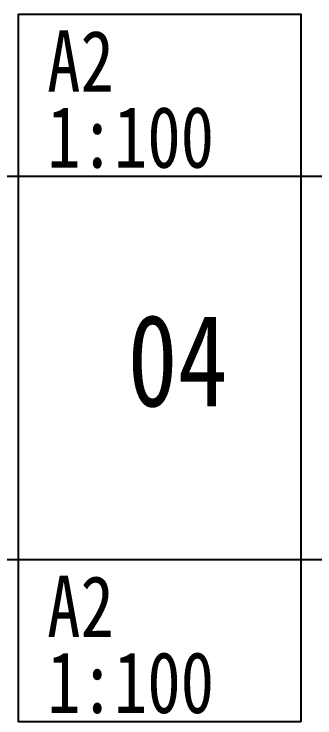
# Model space of a CAD drawing. Extents: x 169490 to 7584583, y -2399407 to 1374371.
# Drawn here: x 3722492 to 3755513, y 703696 to 780890 of the extents above; entities that cross this region are included whole.
import ezdxf

# ---------------------------------------------------------------- set-up
doc = ezdxf.new("R2010")
doc.units = 0
doc.header["$LTSCALE"] = 100
doc.layers.add('TEXT', color=7, linetype='CONTINUOUS')
doc.layers.add('图框', color=140, linetype='CONTINUOUS')
doc.styles.add('黑体', font='simhei.ttf', dxfattribs={"width": 0.7})

msp = doc.modelspace()

# ---------------------------------------------------------------- linework, layer by layer
at = {"layer": 'TEXT', "color": 2}
for points in [[(3753966.7, 763081.4), (3722966.7, 763081.4), (3722966.7, 780889.8), (3753966.7, 780889.8)], [(3753966.7, 703273), (3722966.7, 703273), (3722966.7, 721081.4), (3753966.7, 721081.4)]]:
    msp.add_lwpolyline(points, close=True, dxfattribs=at)
at = {"layer": '图框'}
for points in [[(3663566.7, 721081.4), (3722966.7, 721081.4), (3722966.7, 763081.4), (3663566.7, 763081.4)], [(3753966.7, 721081.4), (3813366.7, 721081.4), (3813366.7, 763081.4), (3753966.7, 763081.4)]]:
    msp.add_lwpolyline(points, close=True, dxfattribs=at)

# ---------------------------------------------------------------- texts
at = {"layer": 'TEXT', "color": 2, "style": '黑体', "width": 0.8}
for s, p in [('A2', (3726119.9, 772364.2)), ('1:100', (3726129.8, 764038.1)), ('A2', (3726119.9, 712555.8)), ('1:100', (3726129.8, 704229.7))]:
    msp.add_text(s, height=6729.45, dxfattribs=at).set_placement(p)
at = {"layer": 'TEXT', "color": 1, "style": '黑体', "width": 0.8}
msp.add_text('04', height=10094.18, dxfattribs=at).set_placement((3734945, 737872.3))

doc.saveas('drawing.dxf')
